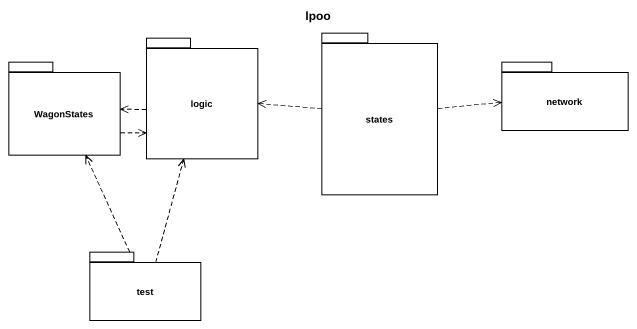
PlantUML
@startuml
title lpoo
package logic {
}
package states {
}
package WagonStates {
}
package "network" as network_ {
}
package test {
}
logic .left.> WagonStates
states .left.> logic
states .right.> network_
WagonStates .right.> logic
test .up.> logic
test .up.> WagonStates
@enduml
